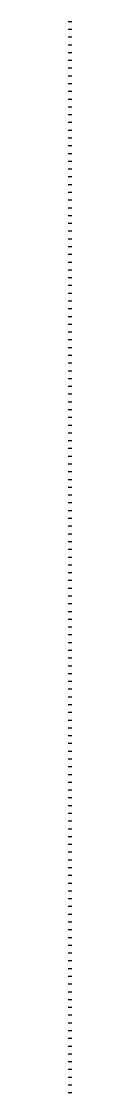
# Model space of a CAD drawing. Extents: x -13000 to 3070, y -87 to 17865.
# Drawn here: x -13000 to -12999, y 276 to 552 of the extents above; entities that cross this region are included whole.
import ezdxf

# ---------------------------------------------------------------- set-up
doc = ezdxf.new("R2010")
doc.units = 0
for name, color, linetype in [('5', 5, 'Continuous'), ('CARIMBO', 255, 'Continuous'), ('COTA', 241, 'Continuous'), ('detalhes', 7, 'Continuous'), ('NOMENCLATURA', 7, 'Continuous'), ('Painéis', 200, 'Continuous'), ('SARR_3.5x7', 81, 'Continuous'), ('texto', 7, 'Continuous')]:
    doc.layers.add(name, color=color, linetype=linetype)

msp = doc.modelspace()

# ---------------------------------------------------------------- linework, layer by layer
for p, q in [((-13000, 552), (-12999, 552)), ((-13000, 550), (-12999, 550)), ((-13000, 548), (-12999, 548)), ((-13000, 546), (-12999, 546)), ((-13000, 544), (-12999, 544)), ((-13000, 542), (-12999, 542)), ((-13000, 540), (-12999, 540)), ((-13000, 538), (-12999, 538)), ((-13000, 536), (-12999, 536)), ((-13000, 534), (-12999, 534)), ((-13000, 532), (-12999, 532)), ((-13000, 530), (-12999, 530)), ((-13000, 528), (-12999, 528)), ((-13000, 526), (-12999, 526)), ((-13000, 524), (-12999, 524)), ((-13000, 522), (-12999, 522)), ((-13000, 520), (-12999, 520)), ((-13000, 518), (-12999, 518)), ((-13000, 516), (-12999, 516)), ((-13000, 514), (-12999, 514)), ((-13000, 512), (-12999, 512)), ((-13000, 510), (-12999, 510)), ((-13000, 508), (-12999, 508)), ((-13000, 506), (-12999, 506)), ((-13000, 504), (-12999, 504)), ((-13000, 502), (-12999, 502)), ((-13000, 500), (-12999, 500)), ((-13000, 498), (-12999, 498)), ((-13000, 496), (-12999, 496)), ((-13000, 494), (-12999, 494)), ((-13000, 492), (-12999, 492)), ((-13000, 490), (-12999, 490)), ((-13000, 488), (-12999, 488)), ((-13000, 486), (-12999, 486)), ((-13000, 484), (-12999, 484)), ((-13000, 482), (-12999, 482)), ((-13000, 480), (-12999, 480)), ((-13000, 478), (-12999, 478)), ((-13000, 476), (-12999, 476)), ((-13000, 474), (-12999, 474)), ((-13000, 472), (-12999, 472)), ((-13000, 470), (-12999, 470)), ((-13000, 468), (-12999, 468)), ((-13000, 466), (-12999, 466)), ((-13000, 464), (-12999, 464)), ((-13000, 462), (-12999, 462)), ((-13000, 460), (-12999, 460)), ((-13000, 458), (-12999, 458)), ((-13000, 456), (-12999, 456)), ((-13000, 454), (-12999, 454)), ((-13000, 452), (-12999, 452)), ((-13000, 450), (-12999, 450)), ((-13000, 448), (-12999, 448)), ((-13000, 446), (-12999, 446)), ((-13000, 444), (-12999, 444)), ((-13000, 442), (-12999, 442)), ((-13000, 440), (-12999, 440)), ((-13000, 438), (-12999, 438)), ((-13000, 436), (-12999, 436)), ((-13000, 434), (-12999, 434)), ((-13000, 432), (-12999, 432)), ((-13000, 430), (-12999, 430)), ((-13000, 428), (-12999, 428)), ((-13000, 426), (-12999, 426)), ((-13000, 424), (-12999, 424)), ((-13000, 422), (-12999, 422)), ((-13000, 420), (-12999, 420)), ((-13000, 418), (-12999, 418)), ((-13000, 416), (-12999, 416)), ((-13000, 414), (-12999, 414)), ((-13000, 412), (-12999, 412)), ((-13000, 410), (-12999, 410)), ((-13000, 408), (-12999, 408)), ((-13000, 406), (-12999, 406)), ((-13000, 404), (-12999, 404)), ((-13000, 402), (-12999, 402)), ((-13000, 400), (-12999, 400)), ((-13000, 398), (-12999, 398)), ((-13000, 396), (-12999, 396)), ((-13000, 394), (-12999, 394)), ((-13000, 392), (-12999, 392)), ((-13000, 390), (-12999, 390)), ((-13000, 388), (-12999, 388)), ((-13000, 386), (-12999, 386)), ((-13000, 384), (-12999, 384)), ((-13000, 382), (-12999, 382)), ((-13000, 380), (-12999, 380)), ((-13000, 378), (-12999, 378)), ((-13000, 376), (-12999, 376)), ((-13000, 374), (-12999, 374)), ((-13000, 372), (-12999, 372)), ((-13000, 370), (-12999, 370)), ((-13000, 368), (-12999, 368)), ((-13000, 366), (-12999, 366)), ((-13000, 364), (-12999, 364)), ((-13000, 362), (-12999, 362)), ((-13000, 360), (-12999, 360)), ((-13000, 358), (-12999, 358)), ((-13000, 356), (-12999, 356)), ((-13000, 354), (-12999, 354)), ((-13000, 352), (-12999, 352)), ((-13000, 350), (-12999, 350)), ((-13000, 348), (-12999, 348)), ((-13000, 346), (-12999, 346)), ((-13000, 344), (-12999, 344)), ((-13000, 342), (-12999, 342)), ((-13000, 340), (-12999, 340)), ((-13000, 338), (-12999, 338)), ((-13000, 336), (-12999, 336)), ((-13000, 334), (-12999, 334)), ((-13000, 332), (-12999, 332)), ((-13000, 330), (-12999, 330)), ((-13000, 328), (-12999, 328)), ((-13000, 326), (-12999, 326)), ((-13000, 324), (-12999, 324)), ((-13000, 322), (-12999, 322)), ((-13000, 320), (-12999, 320)), ((-13000, 318), (-12999, 318)), ((-13000, 316), (-12999, 316)), ((-13000, 314), (-12999, 314)), ((-13000, 312), (-12999, 312)), ((-13000, 310), (-12999, 310)), ((-13000, 308), (-12999, 308)), ((-13000, 306), (-12999, 306)), ((-13000, 304), (-12999, 304)), ((-13000, 302), (-12999, 302)), ((-13000, 300), (-12999, 300)), ((-13000, 298), (-12999, 298)), ((-13000, 296), (-12999, 296)), ((-13000, 294), (-12999, 294)), ((-13000, 292), (-12999, 292)), ((-13000, 290), (-12999, 290)), ((-13000, 288), (-12999, 288)), ((-13000, 286), (-12999, 286)), ((-13000, 284), (-12999, 284)), ((-13000, 282), (-12999, 282)), ((-13000, 280), (-12999, 280)), ((-13000, 278), (-12999, 278)), ((-13000, 276), (-12999, 276))]:
    msp.add_line(p, q)
at = {"layer": '5'}
for p, q in [((-13000, 412), (-12999, 412)), ((-13000, 410), (-12999, 410)), ((-13000, 408), (-12999, 408)), ((-13000, 406), (-12999, 406)), ((-13000, 404), (-12999, 404)), ((-13000, 402), (-12999, 402)), ((-13000, 400), (-12999, 400)), ((-13000, 398), (-12999, 398)), ((-13000, 396), (-12999, 396)), ((-13000, 394), (-12999, 394)), ((-13000, 392), (-12999, 392)), ((-13000, 390), (-12999, 390)), ((-13000, 388), (-12999, 388)), ((-13000, 386), (-12999, 386)), ((-13000, 384), (-12999, 384)), ((-13000, 382), (-12999, 382)), ((-13000, 380), (-12999, 380)), ((-13000, 378), (-12999, 378)), ((-13000, 376), (-12999, 376)), ((-13000, 374), (-12999, 374)), ((-13000, 372), (-12999, 372)), ((-13000, 370), (-12999, 370)), ((-13000, 368), (-12999, 368)), ((-13000, 366), (-12999, 366)), ((-13000, 364), (-12999, 364)), ((-13000, 362), (-12999, 362)), ((-13000, 360), (-12999, 360)), ((-13000, 358), (-12999, 358)), ((-13000, 356), (-12999, 356)), ((-13000, 354), (-12999, 354)), ((-13000, 352), (-12999, 352)), ((-13000, 350), (-12999, 350)), ((-13000, 348), (-12999, 348)), ((-13000, 346), (-12999, 346)), ((-13000, 344), (-12999, 344)), ((-13000, 342), (-12999, 342)), ((-13000, 340), (-12999, 340)), ((-13000, 338), (-12999, 338)), ((-13000, 336), (-12999, 336)), ((-13000, 334), (-12999, 334)), ((-13000, 332), (-12999, 332)), ((-13000, 330), (-12999, 330)), ((-13000, 328), (-12999, 328)), ((-13000, 326), (-12999, 326)), ((-13000, 324), (-12999, 324)), ((-13000, 322), (-12999, 322)), ((-13000, 320), (-12999, 320)), ((-13000, 318), (-12999, 318)), ((-13000, 316), (-12999, 316)), ((-13000, 314), (-12999, 314)), ((-13000, 312), (-12999, 312)), ((-13000, 310), (-12999, 310)), ((-13000, 308), (-12999, 308)), ((-13000, 306), (-12999, 306)), ((-13000, 304), (-12999, 304)), ((-13000, 302), (-12999, 302)), ((-13000, 300), (-12999, 300)), ((-13000, 298), (-12999, 298)), ((-13000, 296), (-12999, 296)), ((-13000, 294), (-12999, 294)), ((-13000, 292), (-12999, 292)), ((-13000, 290), (-12999, 290)), ((-13000, 288), (-12999, 288)), ((-13000, 286), (-12999, 286)), ((-13000, 284), (-12999, 284)), ((-13000, 282), (-12999, 282)), ((-13000, 280), (-12999, 280)), ((-13000, 278), (-12999, 278)), ((-13000, 276), (-12999, 276))]:
    msp.add_line(p, q, dxfattribs=at)
at = {"layer": 'CARIMBO'}
for p, q in [((-13000, 376), (-12999, 376)), ((-13000, 374), (-12999, 374)), ((-13000, 372), (-12999, 372)), ((-13000, 370), (-12999, 370)), ((-13000, 368), (-12999, 368)), ((-13000, 366), (-12999, 366)), ((-13000, 364), (-12999, 364)), ((-13000, 362), (-12999, 362)), ((-13000, 360), (-12999, 360)), ((-13000, 358), (-12999, 358)), ((-13000, 356), (-12999, 356)), ((-13000, 354), (-12999, 354)), ((-13000, 352), (-12999, 352)), ((-13000, 350), (-12999, 350)), ((-13000, 348), (-12999, 348)), ((-13000, 346), (-12999, 346)), ((-13000, 344), (-12999, 344)), ((-13000, 342), (-12999, 342)), ((-13000, 340), (-12999, 340)), ((-13000, 338), (-12999, 338)), ((-13000, 336), (-12999, 336)), ((-13000, 334), (-12999, 334)), ((-13000, 332), (-12999, 332)), ((-13000, 330), (-12999, 330)), ((-13000, 328), (-12999, 328)), ((-13000, 326), (-12999, 326)), ((-13000, 324), (-12999, 324)), ((-13000, 322), (-12999, 322)), ((-13000, 320), (-12999, 320)), ((-13000, 318), (-12999, 318)), ((-13000, 316), (-12999, 316)), ((-13000, 314), (-12999, 314)), ((-13000, 312), (-12999, 312)), ((-13000, 310), (-12999, 310)), ((-13000, 308), (-12999, 308)), ((-13000, 306), (-12999, 306)), ((-13000, 304), (-12999, 304)), ((-13000, 302), (-12999, 302)), ((-13000, 300), (-12999, 300)), ((-13000, 298), (-12999, 298)), ((-13000, 296), (-12999, 296)), ((-13000, 294), (-12999, 294)), ((-13000, 292), (-12999, 292)), ((-13000, 290), (-12999, 290)), ((-13000, 288), (-12999, 288)), ((-13000, 286), (-12999, 286)), ((-13000, 284), (-12999, 284)), ((-13000, 282), (-12999, 282)), ((-13000, 280), (-12999, 280)), ((-13000, 278), (-12999, 278)), ((-13000, 276), (-12999, 276))]:
    msp.add_line(p, q, dxfattribs=at)
at = {"layer": 'COTA'}
for p, q in [((-13000, 552), (-12999, 552)), ((-13000, 550), (-12999, 550)), ((-13000, 548), (-12999, 548)), ((-13000, 546), (-12999, 546)), ((-13000, 544), (-12999, 544)), ((-13000, 542), (-12999, 542)), ((-13000, 540), (-12999, 540)), ((-13000, 538), (-12999, 538)), ((-13000, 536), (-12999, 536)), ((-13000, 534), (-12999, 534)), ((-13000, 532), (-12999, 532)), ((-13000, 530), (-12999, 530)), ((-13000, 528), (-12999, 528)), ((-13000, 526), (-12999, 526)), ((-13000, 524), (-12999, 524)), ((-13000, 522), (-12999, 522)), ((-13000, 520), (-12999, 520)), ((-13000, 518), (-12999, 518)), ((-13000, 516), (-12999, 516)), ((-13000, 514), (-12999, 514)), ((-13000, 512), (-12999, 512)), ((-13000, 510), (-12999, 510)), ((-13000, 508), (-12999, 508)), ((-13000, 506), (-12999, 506)), ((-13000, 504), (-12999, 504)), ((-13000, 502), (-12999, 502)), ((-13000, 500), (-12999, 500)), ((-13000, 498), (-12999, 498)), ((-13000, 496), (-12999, 496)), ((-13000, 494), (-12999, 494)), ((-13000, 492), (-12999, 492)), ((-13000, 490), (-12999, 490)), ((-13000, 488), (-12999, 488)), ((-13000, 486), (-12999, 486)), ((-13000, 484), (-12999, 484)), ((-13000, 482), (-12999, 482)), ((-13000, 480), (-12999, 480)), ((-13000, 478), (-12999, 478)), ((-13000, 476), (-12999, 476)), ((-13000, 474), (-12999, 474)), ((-13000, 472), (-12999, 472)), ((-13000, 470), (-12999, 470)), ((-13000, 468), (-12999, 468)), ((-13000, 466), (-12999, 466)), ((-13000, 464), (-12999, 464)), ((-13000, 462), (-12999, 462)), ((-13000, 460), (-12999, 460)), ((-13000, 458), (-12999, 458)), ((-13000, 456), (-12999, 456)), ((-13000, 454), (-12999, 454)), ((-13000, 452), (-12999, 452)), ((-13000, 450), (-12999, 450)), ((-13000, 448), (-12999, 448)), ((-13000, 446), (-12999, 446)), ((-13000, 444), (-12999, 444)), ((-13000, 442), (-12999, 442)), ((-13000, 440), (-12999, 440)), ((-13000, 438), (-12999, 438)), ((-13000, 436), (-12999, 436)), ((-13000, 434), (-12999, 434)), ((-13000, 432), (-12999, 432)), ((-13000, 430), (-12999, 430)), ((-13000, 428), (-12999, 428)), ((-13000, 426), (-12999, 426)), ((-13000, 424), (-12999, 424)), ((-13000, 422), (-12999, 422)), ((-13000, 420), (-12999, 420)), ((-13000, 418), (-12999, 418)), ((-13000, 416), (-12999, 416)), ((-13000, 414), (-12999, 414)), ((-13000, 412), (-12999, 412)), ((-13000, 410), (-12999, 410)), ((-13000, 408), (-12999, 408)), ((-13000, 406), (-12999, 406)), ((-13000, 404), (-12999, 404)), ((-13000, 402), (-12999, 402)), ((-13000, 400), (-12999, 400)), ((-13000, 398), (-12999, 398)), ((-13000, 396), (-12999, 396)), ((-13000, 394), (-12999, 394)), ((-13000, 392), (-12999, 392)), ((-13000, 390), (-12999, 390)), ((-13000, 388), (-12999, 388)), ((-13000, 386), (-12999, 386)), ((-13000, 384), (-12999, 384)), ((-13000, 382), (-12999, 382)), ((-13000, 380), (-12999, 380)), ((-13000, 378), (-12999, 378)), ((-13000, 376), (-12999, 376)), ((-13000, 374), (-12999, 374)), ((-13000, 372), (-12999, 372)), ((-13000, 370), (-12999, 370)), ((-13000, 368), (-12999, 368)), ((-13000, 366), (-12999, 366)), ((-13000, 364), (-12999, 364)), ((-13000, 362), (-12999, 362)), ((-13000, 360), (-12999, 360)), ((-13000, 358), (-12999, 358)), ((-13000, 356), (-12999, 356)), ((-13000, 354), (-12999, 354)), ((-13000, 352), (-12999, 352)), ((-13000, 350), (-12999, 350)), ((-13000, 348), (-12999, 348)), ((-13000, 346), (-12999, 346)), ((-13000, 344), (-12999, 344)), ((-13000, 342), (-12999, 342)), ((-13000, 340), (-12999, 340)), ((-13000, 338), (-12999, 338)), ((-13000, 336), (-12999, 336)), ((-13000, 334), (-12999, 334)), ((-13000, 332), (-12999, 332)), ((-13000, 330), (-12999, 330)), ((-13000, 328), (-12999, 328)), ((-13000, 326), (-12999, 326)), ((-13000, 324), (-12999, 324)), ((-13000, 322), (-12999, 322)), ((-13000, 320), (-12999, 320)), ((-13000, 318), (-12999, 318)), ((-13000, 316), (-12999, 316)), ((-13000, 314), (-12999, 314)), ((-13000, 312), (-12999, 312)), ((-13000, 310), (-12999, 310)), ((-13000, 308), (-12999, 308)), ((-13000, 306), (-12999, 306)), ((-13000, 304), (-12999, 304)), ((-13000, 302), (-12999, 302)), ((-13000, 300), (-12999, 300)), ((-13000, 298), (-12999, 298)), ((-13000, 296), (-12999, 296)), ((-13000, 294), (-12999, 294)), ((-13000, 292), (-12999, 292)), ((-13000, 290), (-12999, 290)), ((-13000, 288), (-12999, 288)), ((-13000, 286), (-12999, 286)), ((-13000, 284), (-12999, 284)), ((-13000, 282), (-12999, 282)), ((-13000, 280), (-12999, 280)), ((-13000, 278), (-12999, 278)), ((-13000, 276), (-12999, 276))]:
    msp.add_line(p, q, dxfattribs=at)
at = {"layer": 'detalhes'}
for p, q in [((-13000, 278), (-12999, 278)), ((-13000, 276), (-12999, 276))]:
    msp.add_line(p, q, dxfattribs=at)
at = {"layer": 'NOMENCLATURA'}
for p, q in [((-13000, 466), (-12999, 466)), ((-13000, 464), (-12999, 464)), ((-13000, 462), (-12999, 462)), ((-13000, 460), (-12999, 460)), ((-13000, 458), (-12999, 458)), ((-13000, 456), (-12999, 456)), ((-13000, 454), (-12999, 454)), ((-13000, 452), (-12999, 452)), ((-13000, 450), (-12999, 450)), ((-13000, 448), (-12999, 448)), ((-13000, 446), (-12999, 446)), ((-13000, 444), (-12999, 444)), ((-13000, 442), (-12999, 442)), ((-13000, 440), (-12999, 440)), ((-13000, 438), (-12999, 438)), ((-13000, 436), (-12999, 436)), ((-13000, 434), (-12999, 434)), ((-13000, 432), (-12999, 432)), ((-13000, 430), (-12999, 430)), ((-13000, 428), (-12999, 428)), ((-13000, 426), (-12999, 426)), ((-13000, 424), (-12999, 424)), ((-13000, 422), (-12999, 422)), ((-13000, 420), (-12999, 420)), ((-13000, 418), (-12999, 418)), ((-13000, 416), (-12999, 416)), ((-13000, 414), (-12999, 414)), ((-13000, 412), (-12999, 412)), ((-13000, 410), (-12999, 410)), ((-13000, 408), (-12999, 408)), ((-13000, 406), (-12999, 406)), ((-13000, 404), (-12999, 404)), ((-13000, 402), (-12999, 402)), ((-13000, 400), (-12999, 400)), ((-13000, 398), (-12999, 398)), ((-13000, 396), (-12999, 396)), ((-13000, 394), (-12999, 394)), ((-13000, 392), (-12999, 392)), ((-13000, 390), (-12999, 390)), ((-13000, 388), (-12999, 388)), ((-13000, 386), (-12999, 386)), ((-13000, 384), (-12999, 384)), ((-13000, 382), (-12999, 382)), ((-13000, 380), (-12999, 380)), ((-13000, 378), (-12999, 378)), ((-13000, 376), (-12999, 376)), ((-13000, 374), (-12999, 374)), ((-13000, 372), (-12999, 372)), ((-13000, 370), (-12999, 370)), ((-13000, 368), (-12999, 368)), ((-13000, 366), (-12999, 366)), ((-13000, 364), (-12999, 364)), ((-13000, 362), (-12999, 362)), ((-13000, 360), (-12999, 360)), ((-13000, 358), (-12999, 358)), ((-13000, 356), (-12999, 356)), ((-13000, 354), (-12999, 354)), ((-13000, 352), (-12999, 352)), ((-13000, 350), (-12999, 350)), ((-13000, 348), (-12999, 348)), ((-13000, 346), (-12999, 346)), ((-13000, 344), (-12999, 344)), ((-13000, 342), (-12999, 342)), ((-13000, 340), (-12999, 340)), ((-13000, 338), (-12999, 338)), ((-13000, 336), (-12999, 336)), ((-13000, 334), (-12999, 334)), ((-13000, 332), (-12999, 332)), ((-13000, 330), (-12999, 330)), ((-13000, 328), (-12999, 328)), ((-13000, 326), (-12999, 326)), ((-13000, 324), (-12999, 324)), ((-13000, 322), (-12999, 322)), ((-13000, 320), (-12999, 320)), ((-13000, 318), (-12999, 318)), ((-13000, 316), (-12999, 316)), ((-13000, 314), (-12999, 314)), ((-13000, 312), (-12999, 312)), ((-13000, 310), (-12999, 310)), ((-13000, 308), (-12999, 308)), ((-13000, 306), (-12999, 306)), ((-13000, 304), (-12999, 304)), ((-13000, 302), (-12999, 302)), ((-13000, 300), (-12999, 300)), ((-13000, 298), (-12999, 298)), ((-13000, 296), (-12999, 296)), ((-13000, 294), (-12999, 294)), ((-13000, 292), (-12999, 292)), ((-13000, 290), (-12999, 290)), ((-13000, 288), (-12999, 288)), ((-13000, 286), (-12999, 286)), ((-13000, 284), (-12999, 284)), ((-13000, 282), (-12999, 282)), ((-13000, 280), (-12999, 280)), ((-13000, 278), (-12999, 278)), ((-13000, 276), (-12999, 276))]:
    msp.add_line(p, q, dxfattribs=at)
at = {"layer": 'Painéis'}
for p, q in [((-13000, 552), (-12999, 552)), ((-13000, 550), (-12999, 550)), ((-13000, 548), (-12999, 548)), ((-13000, 546), (-12999, 546)), ((-13000, 544), (-12999, 544)), ((-13000, 542), (-12999, 542)), ((-13000, 540), (-12999, 540)), ((-13000, 538), (-12999, 538)), ((-13000, 536), (-12999, 536)), ((-13000, 534), (-12999, 534)), ((-13000, 532), (-12999, 532)), ((-13000, 530), (-12999, 530)), ((-13000, 528), (-12999, 528)), ((-13000, 526), (-12999, 526)), ((-13000, 524), (-12999, 524)), ((-13000, 522), (-12999, 522)), ((-13000, 520), (-12999, 520)), ((-13000, 518), (-12999, 518)), ((-13000, 516), (-12999, 516)), ((-13000, 514), (-12999, 514)), ((-13000, 512), (-12999, 512)), ((-13000, 510), (-12999, 510)), ((-13000, 508), (-12999, 508)), ((-13000, 506), (-12999, 506)), ((-13000, 504), (-12999, 504)), ((-13000, 502), (-12999, 502)), ((-13000, 500), (-12999, 500)), ((-13000, 498), (-12999, 498)), ((-13000, 496), (-12999, 496)), ((-13000, 494), (-12999, 494)), ((-13000, 492), (-12999, 492)), ((-13000, 490), (-12999, 490)), ((-13000, 488), (-12999, 488)), ((-13000, 486), (-12999, 486)), ((-13000, 484), (-12999, 484)), ((-13000, 482), (-12999, 482)), ((-13000, 480), (-12999, 480)), ((-13000, 478), (-12999, 478)), ((-13000, 476), (-12999, 476)), ((-13000, 474), (-12999, 474)), ((-13000, 472), (-12999, 472)), ((-13000, 470), (-12999, 470)), ((-13000, 468), (-12999, 468)), ((-13000, 466), (-12999, 466)), ((-13000, 464), (-12999, 464)), ((-13000, 462), (-12999, 462)), ((-13000, 460), (-12999, 460)), ((-13000, 458), (-12999, 458)), ((-13000, 456), (-12999, 456)), ((-13000, 454), (-12999, 454)), ((-13000, 452), (-12999, 452)), ((-13000, 450), (-12999, 450)), ((-13000, 448), (-12999, 448)), ((-13000, 446), (-12999, 446)), ((-13000, 444), (-12999, 444)), ((-13000, 442), (-12999, 442)), ((-13000, 440), (-12999, 440)), ((-13000, 438), (-12999, 438)), ((-13000, 436), (-12999, 436)), ((-13000, 434), (-12999, 434)), ((-13000, 432), (-12999, 432)), ((-13000, 430), (-12999, 430)), ((-13000, 428), (-12999, 428)), ((-13000, 426), (-12999, 426)), ((-13000, 424), (-12999, 424)), ((-13000, 422), (-12999, 422)), ((-13000, 420), (-12999, 420)), ((-13000, 418), (-12999, 418)), ((-13000, 416), (-12999, 416)), ((-13000, 414), (-12999, 414)), ((-13000, 412), (-12999, 412)), ((-13000, 410), (-12999, 410)), ((-13000, 408), (-12999, 408)), ((-13000, 406), (-12999, 406)), ((-13000, 404), (-12999, 404)), ((-13000, 402), (-12999, 402)), ((-13000, 400), (-12999, 400)), ((-13000, 398), (-12999, 398)), ((-13000, 396), (-12999, 396)), ((-13000, 394), (-12999, 394)), ((-13000, 392), (-12999, 392)), ((-13000, 390), (-12999, 390)), ((-13000, 388), (-12999, 388)), ((-13000, 386), (-12999, 386)), ((-13000, 384), (-12999, 384)), ((-13000, 382), (-12999, 382)), ((-13000, 380), (-12999, 380)), ((-13000, 378), (-12999, 378)), ((-13000, 376), (-12999, 376)), ((-13000, 374), (-12999, 374)), ((-13000, 372), (-12999, 372)), ((-13000, 370), (-12999, 370)), ((-13000, 368), (-12999, 368)), ((-13000, 366), (-12999, 366)), ((-13000, 364), (-12999, 364)), ((-13000, 362), (-12999, 362)), ((-13000, 360), (-12999, 360)), ((-13000, 358), (-12999, 358)), ((-13000, 356), (-12999, 356)), ((-13000, 354), (-12999, 354)), ((-13000, 352), (-12999, 352)), ((-13000, 350), (-12999, 350)), ((-13000, 348), (-12999, 348)), ((-13000, 346), (-12999, 346)), ((-13000, 344), (-12999, 344)), ((-13000, 342), (-12999, 342)), ((-13000, 340), (-12999, 340)), ((-13000, 338), (-12999, 338)), ((-13000, 336), (-12999, 336)), ((-13000, 334), (-12999, 334)), ((-13000, 332), (-12999, 332)), ((-13000, 330), (-12999, 330)), ((-13000, 328), (-12999, 328)), ((-13000, 326), (-12999, 326)), ((-13000, 324), (-12999, 324)), ((-13000, 322), (-12999, 322)), ((-13000, 320), (-12999, 320)), ((-13000, 318), (-12999, 318)), ((-13000, 316), (-12999, 316)), ((-13000, 314), (-12999, 314)), ((-13000, 312), (-12999, 312)), ((-13000, 310), (-12999, 310)), ((-13000, 308), (-12999, 308)), ((-13000, 306), (-12999, 306)), ((-13000, 304), (-12999, 304)), ((-13000, 302), (-12999, 302)), ((-13000, 300), (-12999, 300)), ((-13000, 298), (-12999, 298)), ((-13000, 296), (-12999, 296)), ((-13000, 294), (-12999, 294)), ((-13000, 292), (-12999, 292)), ((-13000, 290), (-12999, 290)), ((-13000, 288), (-12999, 288)), ((-13000, 286), (-12999, 286)), ((-13000, 284), (-12999, 284)), ((-13000, 282), (-12999, 282)), ((-13000, 280), (-12999, 280)), ((-13000, 278), (-12999, 278)), ((-13000, 276), (-12999, 276))]:
    msp.add_line(p, q, dxfattribs=at)
at = {"layer": 'SARR_3.5x7'}
for p, q in [((-13000, 552), (-12999, 552)), ((-13000, 550), (-12999, 550)), ((-13000, 548), (-12999, 548)), ((-13000, 546), (-12999, 546)), ((-13000, 544), (-12999, 544)), ((-13000, 542), (-12999, 542)), ((-13000, 540), (-12999, 540)), ((-13000, 538), (-12999, 538)), ((-13000, 536), (-12999, 536)), ((-13000, 534), (-12999, 534)), ((-13000, 532), (-12999, 532)), ((-13000, 530), (-12999, 530)), ((-13000, 528), (-12999, 528)), ((-13000, 526), (-12999, 526)), ((-13000, 524), (-12999, 524)), ((-13000, 522), (-12999, 522)), ((-13000, 520), (-12999, 520)), ((-13000, 518), (-12999, 518)), ((-13000, 516), (-12999, 516)), ((-13000, 514), (-12999, 514)), ((-13000, 512), (-12999, 512)), ((-13000, 510), (-12999, 510)), ((-13000, 508), (-12999, 508)), ((-13000, 506), (-12999, 506)), ((-13000, 504), (-12999, 504)), ((-13000, 502), (-12999, 502)), ((-13000, 500), (-12999, 500)), ((-13000, 498), (-12999, 498)), ((-13000, 496), (-12999, 496)), ((-13000, 494), (-12999, 494)), ((-13000, 492), (-12999, 492)), ((-13000, 490), (-12999, 490)), ((-13000, 488), (-12999, 488)), ((-13000, 486), (-12999, 486)), ((-13000, 484), (-12999, 484)), ((-13000, 482), (-12999, 482)), ((-13000, 480), (-12999, 480)), ((-13000, 478), (-12999, 478)), ((-13000, 476), (-12999, 476)), ((-13000, 474), (-12999, 474)), ((-13000, 472), (-12999, 472)), ((-13000, 470), (-12999, 470)), ((-13000, 468), (-12999, 468)), ((-13000, 466), (-12999, 466)), ((-13000, 464), (-12999, 464)), ((-13000, 462), (-12999, 462)), ((-13000, 460), (-12999, 460)), ((-13000, 458), (-12999, 458)), ((-13000, 456), (-12999, 456)), ((-13000, 454), (-12999, 454)), ((-13000, 452), (-12999, 452)), ((-13000, 450), (-12999, 450)), ((-13000, 448), (-12999, 448)), ((-13000, 446), (-12999, 446)), ((-13000, 444), (-12999, 444)), ((-13000, 442), (-12999, 442)), ((-13000, 440), (-12999, 440)), ((-13000, 438), (-12999, 438)), ((-13000, 436), (-12999, 436)), ((-13000, 434), (-12999, 434)), ((-13000, 432), (-12999, 432)), ((-13000, 430), (-12999, 430)), ((-13000, 428), (-12999, 428)), ((-13000, 426), (-12999, 426)), ((-13000, 424), (-12999, 424)), ((-13000, 422), (-12999, 422)), ((-13000, 420), (-12999, 420)), ((-13000, 418), (-12999, 418)), ((-13000, 416), (-12999, 416)), ((-13000, 414), (-12999, 414)), ((-13000, 412), (-12999, 412)), ((-13000, 410), (-12999, 410)), ((-13000, 408), (-12999, 408)), ((-13000, 406), (-12999, 406)), ((-13000, 404), (-12999, 404)), ((-13000, 402), (-12999, 402)), ((-13000, 400), (-12999, 400)), ((-13000, 398), (-12999, 398)), ((-13000, 396), (-12999, 396)), ((-13000, 394), (-12999, 394)), ((-13000, 392), (-12999, 392)), ((-13000, 390), (-12999, 390)), ((-13000, 388), (-12999, 388)), ((-13000, 386), (-12999, 386)), ((-13000, 384), (-12999, 384)), ((-13000, 382), (-12999, 382)), ((-13000, 380), (-12999, 380)), ((-13000, 378), (-12999, 378)), ((-13000, 376), (-12999, 376)), ((-13000, 374), (-12999, 374)), ((-13000, 372), (-12999, 372)), ((-13000, 370), (-12999, 370)), ((-13000, 368), (-12999, 368)), ((-13000, 366), (-12999, 366)), ((-13000, 364), (-12999, 364)), ((-13000, 362), (-12999, 362)), ((-13000, 360), (-12999, 360)), ((-13000, 358), (-12999, 358)), ((-13000, 356), (-12999, 356)), ((-13000, 354), (-12999, 354)), ((-13000, 352), (-12999, 352)), ((-13000, 350), (-12999, 350)), ((-13000, 348), (-12999, 348)), ((-13000, 346), (-12999, 346)), ((-13000, 344), (-12999, 344)), ((-13000, 342), (-12999, 342)), ((-13000, 340), (-12999, 340)), ((-13000, 338), (-12999, 338)), ((-13000, 336), (-12999, 336)), ((-13000, 334), (-12999, 334)), ((-13000, 332), (-12999, 332)), ((-13000, 330), (-12999, 330)), ((-13000, 328), (-12999, 328)), ((-13000, 326), (-12999, 326)), ((-13000, 324), (-12999, 324)), ((-13000, 322), (-12999, 322)), ((-13000, 320), (-12999, 320)), ((-13000, 318), (-12999, 318)), ((-13000, 316), (-12999, 316)), ((-13000, 314), (-12999, 314)), ((-13000, 312), (-12999, 312)), ((-13000, 310), (-12999, 310)), ((-13000, 308), (-12999, 308)), ((-13000, 306), (-12999, 306)), ((-13000, 304), (-12999, 304)), ((-13000, 302), (-12999, 302)), ((-13000, 300), (-12999, 300)), ((-13000, 298), (-12999, 298)), ((-13000, 296), (-12999, 296)), ((-13000, 294), (-12999, 294)), ((-13000, 292), (-12999, 292)), ((-13000, 290), (-12999, 290)), ((-13000, 288), (-12999, 288)), ((-13000, 286), (-12999, 286)), ((-13000, 284), (-12999, 284)), ((-13000, 282), (-12999, 282)), ((-13000, 280), (-12999, 280)), ((-13000, 278), (-12999, 278)), ((-13000, 276), (-12999, 276))]:
    msp.add_line(p, q, dxfattribs=at)
at = {"layer": 'texto'}
for p, q in [((-13000, 448), (-12999, 448)), ((-13000, 446), (-12999, 446)), ((-13000, 444), (-12999, 444)), ((-13000, 442), (-12999, 442)), ((-13000, 440), (-12999, 440)), ((-13000, 438), (-12999, 438)), ((-13000, 436), (-12999, 436)), ((-13000, 434), (-12999, 434)), ((-13000, 432), (-12999, 432)), ((-13000, 430), (-12999, 430)), ((-13000, 428), (-12999, 428)), ((-13000, 426), (-12999, 426)), ((-13000, 424), (-12999, 424)), ((-13000, 422), (-12999, 422)), ((-13000, 420), (-12999, 420)), ((-13000, 418), (-12999, 418)), ((-13000, 416), (-12999, 416)), ((-13000, 414), (-12999, 414)), ((-13000, 412), (-12999, 412)), ((-13000, 410), (-12999, 410)), ((-13000, 408), (-12999, 408)), ((-13000, 406), (-12999, 406)), ((-13000, 404), (-12999, 404)), ((-13000, 402), (-12999, 402)), ((-13000, 400), (-12999, 400)), ((-13000, 398), (-12999, 398)), ((-13000, 396), (-12999, 396)), ((-13000, 394), (-12999, 394)), ((-13000, 392), (-12999, 392)), ((-13000, 390), (-12999, 390)), ((-13000, 388), (-12999, 388)), ((-13000, 386), (-12999, 386)), ((-13000, 384), (-12999, 384)), ((-13000, 382), (-12999, 382)), ((-13000, 380), (-12999, 380)), ((-13000, 378), (-12999, 378)), ((-13000, 376), (-12999, 376)), ((-13000, 374), (-12999, 374)), ((-13000, 372), (-12999, 372)), ((-13000, 370), (-12999, 370)), ((-13000, 368), (-12999, 368)), ((-13000, 366), (-12999, 366)), ((-13000, 364), (-12999, 364)), ((-13000, 362), (-12999, 362)), ((-13000, 360), (-12999, 360)), ((-13000, 358), (-12999, 358)), ((-13000, 356), (-12999, 356)), ((-13000, 354), (-12999, 354)), ((-13000, 352), (-12999, 352)), ((-13000, 350), (-12999, 350)), ((-13000, 348), (-12999, 348)), ((-13000, 346), (-12999, 346)), ((-13000, 344), (-12999, 344)), ((-13000, 342), (-12999, 342)), ((-13000, 340), (-12999, 340)), ((-13000, 338), (-12999, 338)), ((-13000, 336), (-12999, 336)), ((-13000, 334), (-12999, 334)), ((-13000, 332), (-12999, 332)), ((-13000, 330), (-12999, 330)), ((-13000, 328), (-12999, 328)), ((-13000, 326), (-12999, 326)), ((-13000, 324), (-12999, 324)), ((-13000, 322), (-12999, 322)), ((-13000, 320), (-12999, 320)), ((-13000, 318), (-12999, 318)), ((-13000, 316), (-12999, 316)), ((-13000, 314), (-12999, 314)), ((-13000, 312), (-12999, 312)), ((-13000, 310), (-12999, 310)), ((-13000, 308), (-12999, 308)), ((-13000, 306), (-12999, 306)), ((-13000, 304), (-12999, 304)), ((-13000, 302), (-12999, 302)), ((-13000, 300), (-12999, 300)), ((-13000, 298), (-12999, 298)), ((-13000, 296), (-12999, 296)), ((-13000, 294), (-12999, 294)), ((-13000, 292), (-12999, 292)), ((-13000, 290), (-12999, 290)), ((-13000, 288), (-12999, 288)), ((-13000, 286), (-12999, 286)), ((-13000, 284), (-12999, 284)), ((-13000, 282), (-12999, 282)), ((-13000, 280), (-12999, 280)), ((-13000, 278), (-12999, 278)), ((-13000, 276), (-12999, 276))]:
    msp.add_line(p, q, dxfattribs=at)

doc.saveas('drawing.dxf')
